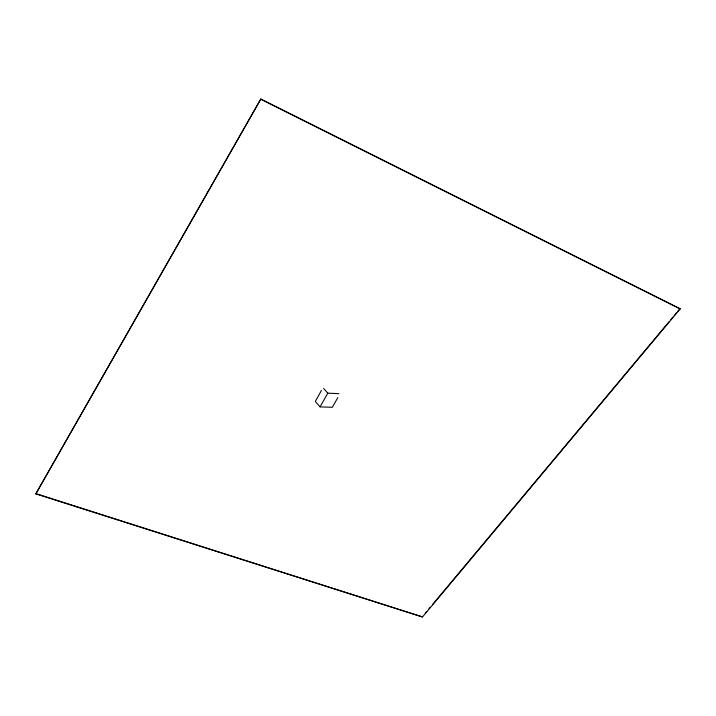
<?xml version="1.0" encoding="UTF-8"?>
<svg xmlns="http://www.w3.org/2000/svg" width="716" height="716" viewBox="0 0 716 716"><rect width="100%" height="100%" fill="white"/><g stroke="black" fill="none" stroke-linecap="round" stroke-linejoin="round"><path stroke-width="1.07" d="M35.8 493.879L260.812 99.041L680.2 308.865L422.494 616.959L35.8 493.879L260.812 99.041M321.43 390.471L315.309 401.425L320.07 406.876L332.34 407.297L337.836 397.604M320.07 406.876L327.794 393.147L338.928 393.675M425.286 613.236L426.718 611.518M428.875 608.949L430.307 607.231M432.464 604.653L669.254 321.502M670.686 319.784L672.843 317.215M674.275 315.496L676.432 312.919M677.864 311.209L680.021 308.632M35.845 493.584L422.494 616.959M260.848 99.229L680.2 308.865M323.65 388.511L327.794 393.147"/></g></svg>
